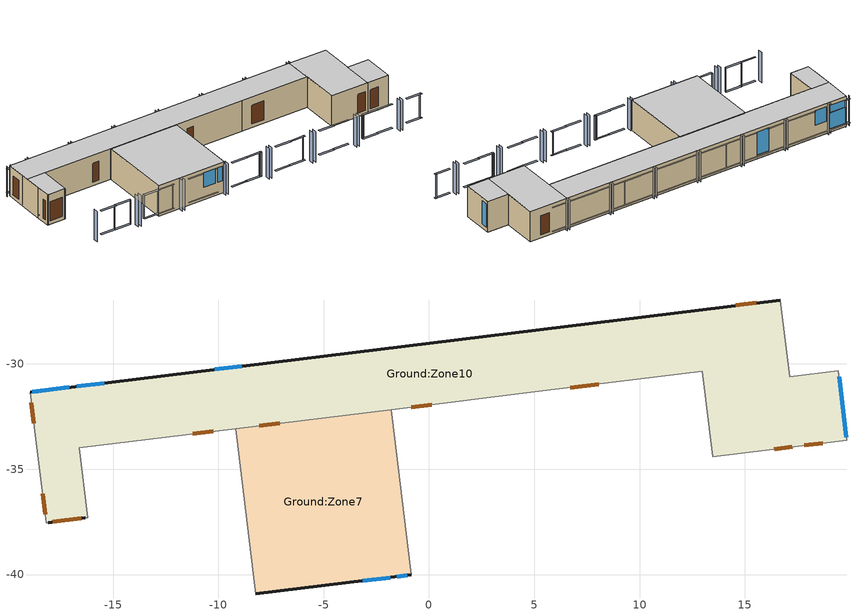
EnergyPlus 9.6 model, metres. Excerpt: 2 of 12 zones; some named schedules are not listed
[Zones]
Ground:Zone10
 floor adiabatic (insulated internal floor 39cm): 17.13,-30.6 13.07,-31.1 12.97,-30.35 17.04,-29.85 z3.36; 19.84,-33.62 13.47,-34.4 13.07,-31.1 19.44,-30.32 z3.36; 17.04,-29.85 -16.61,-33.98 -16.97,-31.09 16.69,-26.96 z3.36; -16.21,-37.3 -18.17,-37.54 -18.93,-31.34 -16.97,-31.09 z3.36
 wall outside (Mediumweight concrete wall exposed 25cm): 16.69,-26.96 -18.93,-31.34 / -18.07,-37.53 -16.31,-37.31 z3.36:6.72
 wall to Ground:Zone12 (uninsulated internal masonary wall 20cm_Rev): -18.93,-31.34 -18.68,-33.38 z3.36:6.72
 wall to Ground:Zone6 (uninsulated internal masonary wall 20cm): -18.68,-33.38 -18.36,-36.01 z3.36:6.72
 wall to Ground:Zone2 (uninsulated internal masonary wall 20cm): -16.31,-37.31 -16.21,-37.3 -16.61,-33.98 -9.18,-33.07 z3.36:6.72
 wall to Ground:Zone7 (uninsulated internal masonary wall 20cm): -9.18,-33.07 -1.8,-32.16 z3.36:6.72
 wall to Ground:Zone8 (uninsulated internal masonary wall 20cm): -1.8,-32.16 5.59,-31.26 z3.36:6.72
 wall to Ground:Zone9 (uninsulated internal masonary wall 20cm): 5.59,-31.26 12.97,-30.35 13.47,-34.4 z3.36:6.72
 wall to Ground:Zone11 (uninsulated internal masonary wall 20cm): 13.47,-34.4 17.54,-33.9 z3.36:6.72
 wall to Ground:Zone3 (uninsulated internal masonary wall 20cm): 17.54,-33.9 19.84,-33.62 z3.36:6.72
 wall to Ground:Zone1 (uninsulated internal masonary wall 20cm): 19.84,-33.62 19.44,-30.32 z3.36:6.72
 wall adiabatic (uninsulated internal masonary wall 20cm): 19.44,-30.32 17.13,-30.6 16.69,-26.96 z3.36:6.72
 wall to Ground:Zone4 (uninsulated internal masonary wall 20cm): -18.36,-36.01 -18.17,-37.54 -18.07,-37.53 z3.36:6.72
 window inside (Project internal glazing - 1002): 19.83,-33.48 19.47,-30.61 z3.79:6.35
 window (Dbl Bronze 6mm/13mm Air - 1003): -17.07,-31.11 -18.83,-31.32 z3.75:5.49; -8.89,-30.1 -10.18,-30.26 z3.81:6.33; -17.13,-31.11 -18.77,-31.32 z5.55:6.33
 window x18 (Dbl Bronze 6mm/13mm Air - 1003): -15.42,-30.9 -16.71,-31.06 z4.73:6.33
 door inside (Metal door_Rev): -18.87,-31.83 -18.75,-32.81 z3.75:5.85
 door inside (Metal door): -11.21,-33.32 -10.23,-33.2 / -8.05,-32.93 -7.08,-32.81 / -0.84,-32.05 0.13,-31.93 / 6.72,-31.12 8.07,-30.95 / 16.39,-34.04 17.26,-33.93 / 17.82,-33.87 18.69,-33.76 / -18.34,-36.17 -18.22,-37.14 z3.75:5.85
 door (Metal door): 15.55,-27.1 14.57,-27.22 / -17.87,-37.5 -16.52,-37.34 z3.75:5.85
 ceiling adiabatic (insulated internal floor 39cm_Reversed): 17.54,-33.9 19.84,-33.62 19.44,-30.32 17.13,-30.6 z6.72; -18.17,-37.54 -16.21,-37.3 -16.61,-33.98 -18.58,-34.22 z6.72; -18.58,-34.22 12.97,-30.35 12.62,-27.46 -18.93,-31.34 z6.72; 13.47,-34.4 17.54,-33.9 16.69,-26.96 12.62,-27.46 z6.72
Ground:Zone7
 floor adiabatic (insulated internal floor 39cm): -0.83,-40.01 -8.22,-40.92 -9.18,-33.07 -1.8,-32.16 z3.36
 wall outside (Mediumweight concrete wall exposed 25cm): -8.22,-40.92 -0.83,-40.01 z3.36:6.72
 wall to Ground:Zone2 (uninsulated internal masonary wall 20cm_Rev): -9.18,-33.07 -8.22,-40.92 z3.36:6.72
 wall to Ground:Zone8 (uninsulated internal masonary wall 20cm): -0.83,-40.01 -1.8,-32.16 z3.36:6.72
 window x3 (Dbl Bronze 6mm/13mm Air - 1004): -3.13,-40.3 -1.84,-40.14 / -1.53,-40.1 -1.04,-40.04 z4.73:6.33
 ceiling adiabatic (insulated internal floor 39cm_Reversed): -8.22,-40.92 -0.83,-40.01 -1.8,-32.16 -9.18,-33.07 z6.72
shading: -10.83,-41.24 -10.77,-41.74 / -5.55,-41.1 -5.61,-40.6 / -0.62,-40.49 -0.68,-40 / -15.39,-42.31 -15.45,-41.81 / -5.9,-40.64 -5.84,-41.13 / 19.07,-38.07 19.01,-37.58 / 18.71,-37.62 18.77,-38.11 / -0.98,-40.03 -0.92,-40.53 / 9.22,-39.28 9.16,-38.79 / 14.15,-38.68 14.09,-38.18 / 4.3,-39.89 4.24,-39.39 / 3.94,-39.43 4,-39.92 / 8.86,-38.82 8.93,-39.32 / -10.47,-41.7 -10.53,-41.21 / 13.79,-38.22 13.85,-38.72 / -2,-29.26 -2.04,-28.96 / -2.34,-29 -2.3,-29.29 / -11.85,-30.47 -11.88,-30.17 / 7.84,-28.05 7.81,-27.75 / -12.18,-30.2 -12.15,-30.5 / -16.77,-31.07 -16.81,-30.77 / 7.51,-27.79 7.55,-28.08 / 2.92,-28.65 2.88,-28.35 / -7.26,-29.6 -7.22,-29.9 / 2.59,-28.39 2.62,-28.69 / 12.77,-27.44 12.73,-27.15 / 12.43,-27.18 12.47,-27.48 / -6.93,-29.86 -6.96,-29.56 / -17.09,-30.91 -17.07,-31.11 / -19.24,-31.27 -19.23,-31.37 / -18.84,-31.32 -18.85,-31.22 z3.36:6.72; 21.22,-37.31 21.23,-37.41 / -9.92,-41.13 -9.91,-41.23 / -13.24,-41.54 -13.23,-41.64 / -6.71,-40.74 -6.7,-40.84 / 14.9,-38.18 14.89,-38.08 / 3.35,-39.6 3.34,-39.5 / 11.06,-27.65 11.05,-27.55 / 9.24,-27.78 9.25,-27.88 / -8.84,-30 -8.83,-30.1 / 4.53,-28.46 4.52,-28.36 / -5.32,-29.66 -5.33,-29.56 / 14.69,-38.11 14.7,-38.21 / -11.42,-41.42 -11.43,-41.32 / -3.39,-40.33 -3.38,-40.43 / 3.14,-39.53 3.15,-39.63 / 6.14,-28.26 6.12,-28.16 / -8.32,-40.93 -8.3,-41.03 / 8.06,-38.92 8.07,-39.02 / -1.57,-40.21 -1.59,-40.11 z3.75:6.39; -19.26,-31.17 -16.7,-30.86 -16.67,-31.06 -19.23,-31.37 z6.39; -16.7,-30.86 -19.26,-31.17 -19.23,-31.37 -16.67,-31.06 z3.75; 12.59,-27.26 14.3,-27.05 14.33,-27.25 12.62,-27.46 z6.39; 14.3,-27.05 12.59,-27.26 12.62,-27.46 14.33,-27.25 z3.75; -16.94,-30.89 -15.24,-30.68 -15.21,-30.88 -16.92,-31.09 z6.39; 7.67,-27.87 5.96,-28.08 5.99,-28.28 7.7,-28.07 z3.75; 6.63,-39.3 4.92,-39.51 4.89,-39.31 6.6,-39.1 z6.39; -13.17,-41.73 -11.46,-41.52 -11.48,-41.32 -13.19,-41.53 z3.75; 5.96,-28.08 7.67,-27.87 7.7,-28.07 5.99,-28.28 z6.39; -15.24,-30.68 -16.94,-30.89 -16.92,-31.09 -15.21,-30.88 z3.75; 8.23,-39.1 6.53,-39.31 6.5,-39.11 8.21,-38.9 z6.39; -8.71,-29.88 -10.41,-30.09 -10.39,-30.29 -8.68,-30.08 z3.75; -10.41,-30.09 -8.71,-29.88 -8.68,-30.08 -10.39,-30.29 z6.39; 6.53,-39.31 8.23,-39.1 8.21,-38.9 6.5,-39.11 z3.75; -11.46,-41.52 -13.17,-41.73 -13.19,-41.53 -11.48,-41.32 z6.39; 4.92,-39.51 6.63,-39.3 6.6,-39.1 4.89,-39.31 z3.75; -13.73,-30.5 -12.02,-30.29 -12,-30.48 -13.7,-30.69 z6.39; 0,-40.11 1.7,-39.9 1.68,-39.71 -0.03,-39.92 z3.75; -12.02,-30.29 -13.73,-30.5 -13.7,-30.69 -12,-30.48 z3.75; 1.14,-28.67 -0.57,-28.88 -0.54,-29.08 1.16,-28.87 z3.75; 14.77,-38.3 16.47,-38.09 16.45,-37.89 14.74,-38.1 z3.75; 7.67,-27.87 9.38,-27.66 9.4,-27.86 7.7,-28.07 z6.39; 13.16,-38.5 11.45,-38.71 11.43,-38.51 13.13,-38.3 z6.39; 1.7,-39.9 0,-40.11 -0.03,-39.92 1.68,-39.71 z6.39; -0.57,-28.88 1.14,-28.67 1.16,-28.87 -0.54,-29.08 z6.39; 9.38,-27.66 7.67,-27.87 7.7,-28.07 9.4,-27.86 z3.75; 16.47,-38.09 14.77,-38.3 14.74,-38.1 16.45,-37.89 z6.39; 11.45,-38.71 13.16,-38.5 13.13,-38.3 11.43,-38.51 z3.75; 21.4,-37.49 19.69,-37.7 19.66,-37.5 21.37,-37.29 z6.39; -12.02,-30.29 -10.31,-30.08 -10.29,-30.27 -12,-30.48 z6.39; -10.31,-30.08 -12.02,-30.29 -12,-30.48 -10.29,-30.27 z3.75; -4.93,-40.72 -3.22,-40.51 -3.24,-40.31 -4.95,-40.52 z3.75; 19.69,-37.7 21.4,-37.49 21.37,-37.29 19.66,-37.5 z3.75; -3.22,-40.51 -4.93,-40.72 -4.95,-40.52 -3.24,-40.31 z6.39; 2.75,-28.47 1.04,-28.68 1.06,-28.88 2.77,-28.67 z3.75; 1.04,-28.68 2.75,-28.47 2.77,-28.67 1.06,-28.88 z6.39; -5.49,-29.48 -3.78,-29.27 -3.76,-29.47 -5.47,-29.68 z6.39; -3.78,-29.27 -5.49,-29.48 -5.47,-29.68 -3.76,-29.47 z3.75; -8.14,-41.11 -9.85,-41.32 -9.87,-41.12 -8.17,-40.92 z6.39; -9.85,-41.32 -8.14,-41.11 -8.17,-40.92 -9.87,-41.12 z3.75; 6.06,-28.07 4.36,-28.27 4.38,-28.47 6.09,-28.26 z3.75; 4.36,-28.27 6.06,-28.07 6.09,-28.26 4.38,-28.47 z6.39; -2.18,-29.08 -0.47,-28.87 -0.44,-29.07 -2.15,-29.28 z6.39; -0.47,-28.87 -2.18,-29.08 -2.15,-29.28 -0.44,-29.07 z3.75; 10.89,-27.47 12.59,-27.26 12.62,-27.46 10.91,-27.67 z6.39; -7.1,-29.68 -5.39,-29.47 -5.37,-29.67 -7.07,-29.88 z6.39; 12.59,-27.26 10.89,-27.47 10.91,-27.67 12.62,-27.46 z3.75; -5.39,-29.47 -7.1,-29.68 -7.07,-29.88 -5.37,-29.67 z3.75; -3.32,-40.52 -1.61,-40.31 -1.64,-40.11 -3.34,-40.32 z3.75; -1.61,-40.31 -3.32,-40.52 -3.34,-40.32 -1.64,-40.11 z6.39; -8.24,-41.13 -6.53,-40.92 -6.56,-40.72 -8.27,-40.93 z3.75; -14.77,-41.93 -13.07,-41.72 -13.09,-41.52 -14.8,-41.73 z3.75; -13.07,-41.72 -14.77,-41.93 -14.8,-41.73 -13.09,-41.52 z6.39; -6.53,-40.92 -8.24,-41.13 -8.27,-40.93 -6.56,-40.72 z6.39; 4.45,-28.26 2.75,-28.47 2.77,-28.67 4.48,-28.46 z3.75; 2.75,-28.47 4.45,-28.26 4.48,-28.46 2.77,-28.67 z6.39; 10.99,-27.46 9.28,-27.67 9.3,-27.87 11.01,-27.66 z3.75; 3.31,-39.71 1.6,-39.92 1.58,-39.72 3.29,-39.51 z6.39; 1.6,-39.92 3.31,-39.71 3.29,-39.51 1.58,-39.72 z3.75; 9.28,-27.67 10.99,-27.46 11.01,-27.66 9.3,-27.87 z6.39; -3.88,-29.29 -2.18,-29.08 -2.15,-29.28 -3.86,-29.48 z6.39; -2.18,-29.08 -3.88,-29.29 -3.86,-29.48 -2.15,-29.28 z3.75; 18.08,-37.89 16.37,-38.1 16.35,-37.91 18.06,-37.7 z6.39; 11.55,-38.7 9.84,-38.91 9.82,-38.71 11.52,-38.5 z6.39; 16.37,-38.1 18.08,-37.89 18.06,-37.7 16.35,-37.91 z3.75; 9.84,-38.91 11.55,-38.7 11.52,-38.5 9.82,-38.71 z3.75; -13.63,-30.48 -15.34,-30.69 -15.31,-30.89 -13.6,-30.68 z3.75; -15.34,-30.69 -13.63,-30.48 -13.6,-30.68 -15.31,-30.89 z6.39; -8.81,-29.89 -7.1,-29.68 -7.07,-29.88 -8.78,-30.09 z6.39; -7.1,-29.68 -8.81,-29.89 -8.78,-30.09 -7.07,-29.88 z3.75
[Site:Location]
Untitled (01-01:31-12)  (01-01:31-12): Latitude {deg}=41.95; Longitude {deg}=12.5; Time Zone {hr}=1; Elevation {m}=24
[Site:GroundTemperature:BuildingSurface]
18, 18, 18, 18, 18, 18, 18, 18, 18, 18, 18, 18
[Site:GroundTemperature:Deep]
14, 14, 14, 14, 14, 14, 14, 14, 14, 14, 14, 14
[Site:GroundTemperature:Shallow]
14, 14, 14, 14, 14, 14, 14, 14, 14, 14, 14, 14
[Site:GroundTemperature:FCfactorMethod]
14.1, 12.2, 11.4, 12.2, 14.1, 16.8, 19.4, 21.4, 22.1, 21.4, 19.4, 16.8
[Site:GroundReflectance]
0.2, 0.2, 0.2, 0.2, 0.2, 0.2, 0.2, 0.2, 0.2, 0.2, 0.2, 0.2
[Site:GroundReflectance:SnowModifier]
2, 2
[SizingPeriod:DesignDay] Day of Month=15; Day Type=SummerDesignDay; Humidity Condition Type=WetBulb; Barometric Pressure {Pa}=101037; Wind Speed {m/s}=0; Wind Direction {deg}=0; Rain Indicator=No; Snow Indicator=No; Daylight Saving Time Indicator=Yes; Solar Model Indicator=ASHRAEClearSky; Sky Clearness=0.98
Name | Month | Maximum Dry-Bulb Temperature {C} | Daily Dry-Bulb Temperature Range {deltaC} | Wetbulb or DewPoint at Maximum Dry-Bulb {C}
Summer Design Day in Untitled (01-01:31-12) Jun | 6 | 35 | 14.6 | 23.1
Summer Design Day in Untitled (01-01:31-12) Jul | 7 | 36.1 | 15.7 | 24.2
Summer Design Day in Untitled (01-01:31-12) Aug | 8 | 36.9 | 14.9 | 23.6
Summer Design Day in Untitled (01-01:31-12) Sep | 9 | 32.2 | 13.8 | 21.9
[Building]
Building: North Axis {deg}=0; Terrain=Suburbs; Loads Convergence Tolerance Value {W}=.04; Temperature Convergence Tolerance Value {deltaC}=.4; Solar Distribution=FullExterior; Maximum Number of Warmup Days=25; Minimum Number of Warmup Days=6
[Material:NoMass] Roughness=Rough; Thermal Resistance {m2-K/W}=.15; Thermal Absorptance=0.9; Solar Absorptance=0.7; Visible Absorptance=0.7
9_RVAL_2; 10_RVAL_2
[Construction]
insulated internal floor 39cm: Gypsum Plastering_.02, Concrete blocks/tiles - block lightweight 300mm_.24, Mineral fibre/wool - wool_.05, Aerated Concrete Slab_.06, Ceramic/porcelain_.02
insulated internal floor 39cm_Reversed: Ceramic/porcelain_.02, Aerated Concrete Slab_.06, Mineral fibre/wool - wool_.05, Concrete blocks/tiles - block lightweight 300mm_.24, Gypsum Plastering_.02
uninsulated internal masonary wall 20cm; uninsulated internal masonary wall 20cm_Rev: Gypsum Plastering_.015, Masonry - block lightweight_.17, Gypsum Plastering_.015
Metal door: Steel_.003, 9_RVAL_2, Steel_.003
Metal door_Rev: Steel_.003, 10_RVAL_2, Steel_.003
Mediumweight concrete wall exposed 25cm: Medium weight concrete_.25, EPS Expanded Polystyrene (Heavyweight)_.2
Project internal glazing - 1002: 2, 1001, 2, 1001, 2
Dbl Bronze 6mm/13mm Air - 1003; Dbl Bronze 6mm/13mm Air - 1004: 6, 1002, 3
Dbl Bronze 6mm/13mm Air - 2003; Dbl Bronze 6mm/13mm Air - 2004: 20001, 6, 1002, 3
[WindowMaterial:Gas] Gas Type=Air
Name | Thickness {m}
1001 | .006
1002 | .013
[WindowMaterial:Glazing] Optical Data Type=SpectralAverage; Infrared Transmittance at Normal Incidence=0; Front Side Infrared Hemispherical Emissivity=.84; Back Side Infrared Hemispherical Emissivity=.84; Conductivity {W/m-K}=.9; Dirt Correction Factor for Solar and Visible Transmittance=1
Name | Thickness {m} | Solar Transmittance at Normal Incidence | Front Side Solar Reflectance at Normal Incidence | Back Side Solar Reflectance at Normal Incidence | Visible Transmittance at Normal Incidence | Front Side Visible Reflectance at Normal Incidence | Back Side Visible Reflectance at Normal Incidence
2 | .003 | .837 | .075 | .075 | .898 | .081 | .081
3 | .006 | .775 | .071 | .071 | .881 | .08 | .08
6 | .006 | .482 | .054 | .054 | .534 | .057 | .057
[WindowMaterial:Blind]
20001: Slat Orientation=Horizontal; Slat Width {m}=0.025; Slat Separation {m}=0.01875; Slat Thickness {m}=0.001; Slat Angle {deg}=45; Slat Conductivity {W/m-K}=0.9; Slat Beam Solar Transmittance=0; Front Side Slat Beam Solar Reflectance=0.8; Back Side Slat Beam Solar Reflectance=.8; Slat Diffuse Solar Transmittance=0; Front Side Slat Diffuse Solar Reflectance=0.8; Back Side Slat Diffuse Solar Reflectance=.8; Slat Beam Visible Transmittance=0; Front Side Slat Beam Visible Reflectance=.8; Back Side Slat Beam Visible Reflectance=.8; Slat Diffuse Visible Transmittance=0; Front Side Slat Diffuse Visible Reflectance=.8; Back Side Slat Diffuse Visible Reflectance=.8; Slat Infrared Hemispherical Transmittance=0; Front Side Slat Infrared Hemispherical Emissivity=.9; Back Side Slat Infrared Hemispherical Emissivity=.9; Blind to Glass Distance {m}=.015; Blind Top Opening Multiplier=.5; Blind Bottom Opening Multiplier=.5; Blind Left Side Opening Multiplier=.5; Blind Right Side Opening Multiplier=.5; Minimum Slat Angle {deg}=0; Maximum Slat Angle {deg}=180
[Material] Roughness=Rough
Name | Thickness {m} | Conductivity {W/m-K} | Density {kg/m3} | Specific Heat {J/kg-K} | Thermal Absorptance | Solar Absorptance | Visible Absorptance
Gypsum Plastering_.02 | .02 | 0.4 | 1000 | 1000 | 0.9 | 0.5 | 0.5
Concrete blocks/tiles - block lightweight 300mm_.24 | .24 | 0.73 | 1800 | 840 | 0.9 | 0.6 | 0.6
Mineral fibre/wool - wool_.05 | .05 | 0.038 | 140 | 840 | 0.9 | 0.6 | 0.6
Aerated Concrete Slab_.06 | .06 | 0.16 | 500 | 840 | 0.9 | 0.6 | 0.6
Ceramic/porcelain_.02 | .02 | 1.3 | 2300 | 840 | 0.9 | 0.4 | 0.4
Gypsum Plastering_.015 | .015 | 0.4 | 1000 | 1000 | 0.9 | 0.5 | 0.5
Masonry - block lightweight_.17 | .17 | 0.2 | 520 | 840 | 0.9 | 0.6 | 0.6
Steel_.003 | .003 | 50 | 7800 | 450 | 0.3 | 0.3 | 0.3
Medium weight concrete_.25 | .25 | 1.15 | 1800 | 1000 | 0.9 | 0.6 | 0.6
EPS Expanded Polystyrene (Heavyweight)_.2 | .1 | 0.035 | 25 | 1400 | 0.9 | 0.6 | 0.6
[WindowShadingControl] Shading Type=ExteriorBlind; Shading Control Type=OnIfHighOutdoorAirTemperature; Setpoint {W/m2, W or deg C}=24; Shading Control Is Scheduled=Yes; Glare Control Is Active=No; Type of Slat Angle Control for Blinds=FixedSlatAngle; Setpoint 2 {W/m2 or deg C}=0; Multiple Surface Control Type=Sequential
Name | Zone | Construction with Shading | Schedule | Fenestration Surface 1 | Fenestration Surface 2 | Fenestration Surface 3 | Fenestration Surface 4
1003-Ground:Zone10 | Ground:Zone10 | Dbl Bronze 6mm/13mm Air - 2003 | D1_Edu_Circulation_Occ | Ground:Zone10_Wall_13_0_0_0_0_21_Win | Ground:Zone10_Wall_13_0_0_2_0_19_Win | Ground:Zone10_Wall_13_0_0_3_0_18_Win | Ground:Zone10_Wall_13_0_0_4_0_17_Win
1004-Ground:Zone7 | Ground:Zone7 | Dbl Bronze 6mm/13mm Air - 2004 | D1_Edu_ClassRm_Occ | Ground:Zone7_Wall_5_0_0_0_0_5_Win | Ground:Zone7_Wall_5_0_0_1_0_4_Win
[Zone] Type=1; Multiplier=1; Zone Inside Convection Algorithm=TARP; Part of Total Floor Area=Yes
Name | Volume {m3} | Floor Area {m2}
Ground:Zone10 | 354.1636 | 135.4835
Ground:Zone7 | 162.5725 | 54.7382
[PEOPLE] Number of People Calculation Method=People/Area; Fraction Radiant=.3; Sensible Heat Fraction=AutoCalculate; Carbon Dioxide Generation Rate {m3/s-W}=3.82e-08; Enable ASHRAE 55 Comfort Warnings=No; Mean Radiant Temperature Calculation Type=ZoneAveraged; Work Efficiency Schedule=Work efficiency; Clothing Insulation Calculation Method=ClothingInsulationSchedule; Air Velocity Schedule=Default Air Velocity for Comfort Calculations
Name | Zone or ZoneList or Space or SpaceList | Number of People Schedule | People per Floor Area {person/m2} | Activity Level Schedule | Clothing Insulation Schedule
People Ground:Zone10 | Ground:Zone10 | ___D1_Edu_Circulation_Occ tentativo | .11 | Activity Schedule 938205 | Clothing Schedule 938205
People Ground:Zone7 | Ground:Zone7 | __Media initial modification | 0.552324 | Activity Schedule 938235 | Clothing Schedule 938235
[Lights] Design Level Calculation Method=Watts/Area; Return Air Fraction=0; Fraction Radiant=.72; Fraction Visible=.18; Fraction Replaceable=1
Name | Zone or ZoneList or Space or SpaceList | Schedule | Watts per Zone Floor Area {W/m2}
Ground:Zone10 General lighting | Ground:Zone10 | D1_Edu_Circulation_Light | 5
Ground:Zone7 General lighting | Ground:Zone7 | D1_Edu_ClassRm_Light | 25
[ZoneInfiltration:DesignFlowRate] Schedule=On 24/7; Design Flow Rate Calculation Method=Flow/zone; Constant Term Coefficient=1; Temperature Term Coefficient=0; Velocity Term Coefficient=0; Velocity Squared Term Coefficient=0
Name | Zone or ZoneList | Design Flow Rate {m3/s}
Ground:Zone10 Infiltration | Ground:Zone10 | .068865
Ground:Zone7 Infiltration | Ground:Zone7 | .031611
[ZoneVentilation:DesignFlowRate] Design Flow Rate Calculation Method=Flow/zone; Ventilation Type=NATURAL; Fan Pressure Rise {Pa}=0; Fan Total Efficiency=1; Constant Term Coefficient=1; Temperature Term Coefficient=0; Velocity Term Coefficient=0; Velocity Squared Term Coefficient=0; Minimum Indoor Temperature {C}=24; Maximum Indoor Temperature {C}=100; Delta Temperature {deltaC}=0; Minimum Outdoor Temperature {C}=18; Maximum Outdoor Temperature {C}=24; Maximum Wind Speed {m/s}=40
Name | Zone or ZoneList | Schedule | Design Flow Rate {m3/s}
Ground:Zone10 Nat Vent | Ground:Zone10 | D1_Edu_Circulation_Occ | .590273
Ground:Zone7 Nat Vent | Ground:Zone7 | D1_Edu_ClassRm_Occ | .270954
[OtherEquipment]
Ground:Zone7 Equipment gain 1: Fuel Type=Electricity; Zone or ZoneList or Space or SpaceList=Ground:Zone7; Schedule=D1_Edu_ClassRm_Equip; Design Level Calculation Method=Watts/Area; Power per Zone Floor Area {W/m2}=8; Fraction Latent=0; Fraction Radiant=.2; Fraction Lost=0; Carbon Dioxide Generation Rate {m3/s-W}=0
[Sizing:Zone] Zone Cooling Design Supply Air Temperature Input Method=SupplyAirTemperature; Zone Cooling Design Supply Air Temperature {C}=12; Zone Cooling Design Supply Air Temperature Difference {deltaC}=0; Zone Heating Design Supply Air Temperature Input Method=SupplyAirTemperature; Zone Heating Design Supply Air Temperature {C}=35; Zone Heating Design Supply Air Temperature Difference {deltaC}=0; Zone Cooling Design Supply Air Humidity Ratio {kgWater/kgDryAir}=0.0077; Zone Heating Design Supply Air Humidity Ratio {kgWater/kgDryAir}=0.0156; Zone Heating Sizing Factor=1.25; Zone Cooling Sizing Factor=1.15; Cooling Design Air Flow Method=DesignDay; Cooling Minimum Air Flow Fraction=0; Heating Design Air Flow Method=DesignDay; Account for Dedicated Outdoor Air System=No; Dedicated Outdoor Air System Control Strategy=NeutralSupplyAir; Dedicated Outdoor Air Low Setpoint Temperature for Design {C}=autosize; Dedicated Outdoor Air High Setpoint Temperature for Design {C}=autosize
Name | Design Specification Outdoor Air Object | Design Specification Zone Air Distribution Object
Ground:Zone10 | Ground:Zone10 | Ground:Zone10
Ground:Zone7 | Ground:Zone7 | Ground:Zone7
[DesignSpecification:ZoneAirDistribution] Zone Air Distribution Effectiveness in Cooling Mode=1; Zone Air Distribution Effectiveness in Heating Mode=1
Ground:Zone10; Ground:Zone7
[DesignSpecification:OutdoorAir] Outdoor Air Method=AirChanges/Hour; Outdoor Air Flow per Person {m3/s-person}=0; Outdoor Air Flow per Zone Floor Area {m3/s-m2}=0; Outdoor Air Flow per Zone {m3/s}=0; Outdoor Air Flow Air Changes per Hour {1/hr}=3
Name | Outdoor Air Schedule
Ground:Zone10 | D1_Edu_Circulation_Occ
Ground:Zone7 | D1_Edu_ClassRm_Occ
[ZoneControl:Thermostat] Control Type Schedule=Zone Control Type Sched
Name | Zone or ZoneList | Control 1
Ground:Zone10 Thermostat | Ground:Zone10 | Dual Setpoint - Zone Ground:Zone10
Ground:Zone7 Thermostat | Ground:Zone7 | Dual Setpoint - Zone Ground:Zone7
[ThermostatSetpoint:DualSetpoint]
Name | Heating Setpoint Temperature Schedule | Cooling Setpoint Temperature Schedule
Dual Setpoint - Zone Ground:Zone10 | Ground:Zone10 Heating Setpoint Schedule | Ground:Zone10 Cooling SP Sch
Dual Setpoint - Zone Ground:Zone7 | Ground:Zone7 Heating Setpoint Schedule | Ground:Zone7 Cooling SP Sch
[Zone equipment]
Ground:Zone10: Ground:Zone10 Ideal Loads Air
Ground:Zone7: Ground:Zone7 Ideal Loads Air
[ZoneHVAC:IdealLoadsAirSystem] Maximum Heating Supply Air Temperature {C}=35; Minimum Cooling Supply Air Temperature {C}=12; Maximum Heating Supply Air Humidity Ratio {kgWater/kgDryAir}=0.0156; Minimum Cooling Supply Air Humidity Ratio {kgWater/kgDryAir}=0.0077; Heating Limit=LimitCapacity; Maximum Heating Air Flow Rate {m3/s}=Autosize; Maximum Sensible Heating Capacity {W}=Autosize; Cooling Limit=LimitFlowRateAndCapacity; Maximum Total Cooling Capacity {W}=Autosize; Dehumidification Control Type=None; Humidification Control Type=None; Outdoor Air Economizer Type=DifferentialDryBulb; Heat Recovery Type=None
Name | Maximum Cooling Air Flow Rate {m3/s} | Heating Availability Schedule | Cooling Availability Schedule | Design Specification Outdoor Air Object
Ground:Zone10 Ideal Loads Air | 1.475682 | Ground:Zone10 Heating Availability Sch | Ground:Zone10 Cooling Availability Sch | Ground:Zone10
Ground:Zone7 Ideal Loads Air | .677385 | Ground:Zone7 Heating Availability Sch | Ground:Zone7 Cooling Availability Sch | Ground:Zone7
